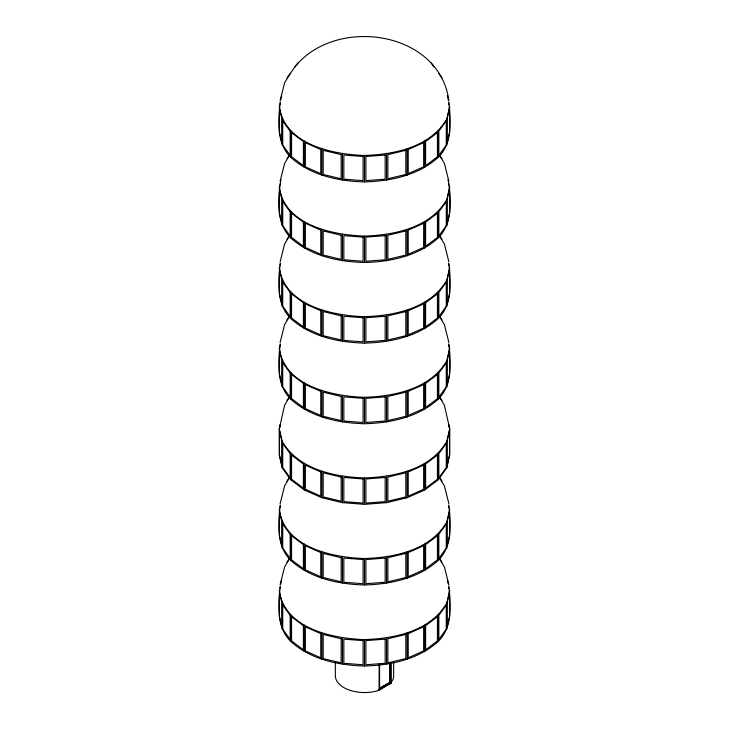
<?xml version="1.0" encoding="UTF-8"?>
<svg xmlns="http://www.w3.org/2000/svg" width="729" height="729" viewBox="0 0 729 729"><rect width="100%" height="100%" fill="white"/><g stroke="black" fill="none" stroke-linecap="round" stroke-linejoin="round"><path stroke-width="1.09" d="M280.1 100.693L284.583 82.878L290.16 73.574M448.745 102.024C450.823 120.631 452.837 142.857 438.293 157.291C418.309 175.361 390.726 181.229 364.5 181.895C338.274 181.229 310.691 175.361 290.707 157.291C276.163 142.857 278.177 120.631 280.255 102.024M280.747 99.9L281.713 95.663M279.936 104.593L280.401 102.57M280.1 181.311L284.583 163.496L289.531 155.077M448.016 179.462C451.315 198.926 453.256 222.573 438.293 237.909C418.309 255.97 390.726 261.839 364.5 262.504C338.274 261.839 310.691 255.97 290.707 237.909C275.744 222.573 277.685 198.926 280.984 179.462M279.936 185.202L280.401 183.179M280.1 261.921L284.583 244.106L289.531 235.686M448.745 263.251C450.823 281.859 452.837 304.084 438.293 318.518C418.309 336.588 390.726 342.457 364.5 343.122C338.274 342.457 310.691 336.588 290.707 318.518C276.163 304.084 278.177 281.859 280.255 263.251M279.936 265.821L280.401 263.798M280.1 342.53L284.583 324.724L289.531 316.304M448.745 343.869C450.823 362.477 452.837 384.693 438.293 399.137C418.309 417.198 390.726 423.066 364.5 423.731C338.274 423.066 310.691 417.198 290.707 399.137C276.163 384.693 278.177 362.477 280.255 343.869M279.936 346.43L280.401 344.407M280.255 424.478L279.289 428.725L279.289 455.151L282.196 467.881L290.707 479.746L304.248 489.934L321.899 497.752L342.448 502.664L364.5 504.34L386.552 502.664L407.101 497.752L424.752 489.934L438.293 479.746L446.804 467.881L449.711 455.151L449.711 428.725L444.417 405.333L439.469 396.913M279.936 427.048L280.401 425.025M280.1 503.757L284.583 485.951L289.531 477.531M448.745 505.097C450.823 523.704 452.837 545.921 438.293 560.364C418.309 578.425 390.726 584.293 364.5 584.959C338.274 584.293 310.691 578.425 290.707 560.364C276.163 545.921 278.177 523.704 280.255 505.097M279.936 507.657L280.401 505.634M280.1 584.813L284.583 566.998L289.531 558.578M448.745 586.143C450.823 604.751 452.837 626.967 438.293 641.411C418.309 659.472 390.726 665.34 364.5 666.005C338.274 665.34 310.691 659.472 290.707 641.411C276.163 626.967 278.177 604.751 280.255 586.143M280.747 584.02L281.713 579.774M279.936 588.704L280.401 586.681M446.804 145.426L446.804 119L449.711 106.27M449.529 108.22L446.986 119.346L446.986 143.476L449.529 132.35L449.529 106.616M446.804 226.045L446.804 199.618L449.711 186.888M449.529 188.829L446.986 199.956L446.986 224.095L449.529 212.968L449.529 187.225M446.804 306.654L446.804 280.228L449.711 267.497M449.529 269.448L446.986 280.574L446.986 304.704L449.529 293.577L449.529 267.844M446.804 387.272L446.804 360.846L449.711 348.116M449.529 350.057L446.986 361.183L446.986 385.322L449.529 374.196L449.529 348.453M446.804 467.881L446.804 441.455L449.711 428.725L448.745 424.478M449.529 430.675L446.986 441.801L446.986 465.931L449.529 454.805L449.529 429.071M446.804 548.5L446.804 522.073L449.711 509.334M449.529 511.284L446.986 522.411L446.986 546.55L449.529 535.423L449.529 509.68M446.804 629.546L446.804 603.12L449.711 590.39M449.529 592.331L446.986 603.457L446.986 627.596L449.529 616.47L449.529 590.727M289.531 396.913L284.583 405.333L279.289 428.725L282.196 441.455L282.196 467.881M295.008 66.849C335.413 15.956 439.496 30.427 448.9 100.693M286.998 78.021L297.851 62.858M286.998 158.63L289.459 155.195M286.998 239.249L290.078 234.948M286.998 319.858L289.459 316.422M279.289 106.27C284.283 144.515 332.661 154.457 364.5 155.468C394.708 154.502 430.32 147.103 446.804 119M286.998 400.476L290.078 396.175M279.289 186.888C284.283 225.124 332.661 235.066 364.5 236.078C394.708 235.112 430.32 227.712 446.804 199.618M286.998 481.085L290.078 476.784M279.289 267.497C284.283 305.743 332.661 315.684 364.5 316.696C394.708 315.73 430.32 308.331 446.804 280.228M286.998 562.132L290.078 557.84M279.289 348.116C284.283 386.352 332.661 396.294 364.5 397.305C394.708 396.339 430.32 388.94 446.804 360.846M282.196 441.455C298.68 469.558 334.292 476.957 364.5 477.923C394.708 476.957 430.32 469.558 446.804 441.455M279.289 509.334C284.283 547.579 332.661 557.521 364.5 558.532C394.708 557.567 430.32 550.167 446.804 522.073M279.289 590.39C284.283 628.626 332.661 638.577 364.5 639.579C394.708 638.613 430.32 631.214 446.804 603.12M335.34 662.105L335.34 675.71A29.16 16.84 0 0 0 379.08 690.29L390.507 683.082L392.667 680.066A29.16 16.84 0 0 0 393.66 675.71L393.66 662.105M379.226 688.468L390.206 682.207M379.372 688.55L390.279 682.253L390.279 683.583M379.226 689.798L390.717 683.246L390.717 662.77M378.506 689.962L379.581 690.008L379.581 664.374M389.924 663.317L389.924 683.374L390.498 683.702L390.999 683.41L390.999 662.943M379.08 690.29L379.126 664.11M390.425 683.082L390.999 683.41M439.541 155.195L444.417 163.496L448.9 181.311M438.922 234.948L444.417 244.106L448.9 261.921M439.541 316.422L444.417 324.724L448.9 342.53M438.922 396.175L442.002 400.476M438.922 476.784L444.417 485.951L448.9 503.757M438.922 557.84L444.417 566.998L448.9 584.813M438.84 73.574L442.002 78.021M431.149 62.858L433.992 66.849M439.469 155.077L442.002 158.63M439.469 235.686L442.002 239.249M439.469 316.304L442.002 319.858M439.469 477.531L442.002 481.085M439.469 558.578L442.002 562.132M447.287 95.663L448.253 99.9M448.599 102.57L449.064 104.593M448.599 183.179L449.064 185.202M448.599 263.798L449.064 265.821M448.599 344.407L449.064 346.43M448.599 425.025L449.064 427.048M448.599 505.634L449.064 507.657M447.287 579.774L448.253 584.02M448.599 586.681L449.064 588.704M279.471 108.22L282.014 119.346L282.014 143.476L279.471 132.35L279.471 106.616M279.471 188.829L282.014 199.956L282.014 224.095L279.471 212.968L279.471 187.225M279.471 269.448L282.014 280.574L282.014 304.704L279.471 293.577L279.471 267.844M279.471 350.057L282.014 361.183L282.014 385.322L279.471 374.196L279.471 348.453M279.471 430.675L282.014 441.801L282.014 465.931L279.471 454.805L279.471 429.071M279.471 511.284L282.014 522.411L282.014 546.55L279.471 535.423L279.471 509.68M279.471 592.331L282.014 603.457L282.014 627.596L279.471 616.47L279.471 590.727M438.293 130.865L438.293 157.291M438.293 211.483L438.293 237.909M438.293 292.092L438.293 318.518M438.293 372.71L438.293 399.137M438.293 453.32L438.293 479.746M438.293 533.938L438.293 560.364M438.293 614.984L438.293 641.411M424.752 141.062L424.752 167.479M424.752 221.671L424.752 248.097M424.752 302.28L424.752 328.706M424.752 382.898L424.752 409.324M424.752 463.507L424.752 489.934M424.752 544.126L424.752 570.552M424.752 625.172L424.752 651.598M407.101 148.871L407.101 175.297M407.101 229.489L407.101 255.915M407.101 310.098L407.101 336.525M407.101 390.717L407.101 417.143M407.101 471.326L407.101 497.752M407.101 551.944L407.101 578.37M407.101 632.991L407.101 659.417M390.498 662.533L390.498 683.702M390.206 663.417L390.143 683.492M386.552 153.792L386.552 180.218M386.552 234.401L386.552 260.827M386.552 315.019L386.552 341.445M386.552 395.628L386.552 422.055M386.552 476.247L386.552 502.664M386.552 556.856L386.552 583.282M386.552 637.902L386.552 664.329M364.5 155.468L364.5 181.895M364.5 236.078L364.5 262.504M364.5 316.696L364.5 343.122M364.5 397.305L364.5 423.731M364.5 477.923L364.5 504.34M364.5 558.532L364.5 584.959M364.5 639.579L364.5 666.005M342.448 153.792L342.448 180.218M342.448 234.401L342.448 260.827M342.448 315.019L342.448 341.445M342.448 395.628L342.448 422.055M342.448 476.247L342.448 502.664M342.448 556.856L342.448 583.282M342.448 637.902L342.448 664.329M321.899 148.871L321.899 175.297M321.899 229.489L321.899 255.915M321.899 310.098L321.899 336.525M321.899 390.717L321.899 417.143M321.899 471.326L321.899 497.752M321.899 551.944L321.899 578.37M321.899 632.991L321.899 659.417M304.248 141.062L304.248 167.479M304.248 221.671L304.248 248.097M304.248 302.28L304.248 328.706M304.248 382.898L304.248 409.324M304.248 463.507L304.248 489.934M304.248 544.126L304.248 570.552M304.248 625.172L304.248 651.598M290.707 130.865L290.707 157.291M290.707 211.483L290.707 237.909M290.707 292.092L290.707 318.518M290.707 372.71L290.707 399.137M290.707 453.32L290.707 479.746M290.707 533.938L290.707 560.364M290.707 614.984L290.707 641.411M282.196 119L282.196 145.426M282.196 199.618L282.196 226.045M282.196 280.228L282.196 306.654M282.196 360.846L282.196 387.272M282.196 522.073L282.196 548.5M282.196 603.12L282.196 629.546M446.266 120.896L438.831 131.266L438.831 155.395L446.266 145.035L446.266 120.896M446.266 201.514L438.831 211.875L438.831 236.014L446.266 225.644L446.266 201.514M446.266 282.123L438.831 292.493L438.831 316.623L446.266 306.262L446.266 282.123M446.266 362.741L438.831 373.102L438.831 397.241L446.266 386.871L446.266 362.741M446.266 443.35L438.831 453.72L438.831 477.85L446.266 467.489L446.266 443.35M446.266 523.969L438.831 534.33L438.831 558.469L446.266 548.099L446.266 523.969M446.266 605.015L438.831 615.385L438.831 639.515L446.266 629.145L446.266 605.015M437.436 132.66L425.608 141.563L425.608 165.693L437.436 156.79L437.436 132.66M437.436 213.269L425.608 222.172L425.608 246.311L437.436 237.408L437.436 213.269M437.436 293.887L425.608 302.79L425.608 326.92L437.436 318.017L437.436 293.887M437.436 374.496L425.608 383.399L425.608 407.538L437.436 398.626L437.436 374.496M437.436 455.115L425.608 464.018L425.608 488.148L437.436 479.245L437.436 455.115M437.436 535.724L425.608 544.627L425.608 568.757L437.436 559.854L437.436 535.724M437.436 616.77L425.608 625.673L425.608 649.812L437.436 640.909L437.436 616.77M423.64 142.693L408.222 149.527L408.222 173.657L423.64 166.832L423.64 142.693M423.64 223.311L408.222 230.145L408.222 254.275L423.64 247.441L423.64 223.311M423.64 303.92L408.222 310.754L408.222 334.884L423.64 328.059L423.64 303.92M423.64 384.538L408.222 391.364L408.222 415.503L423.64 408.668L423.64 384.538M423.64 465.148L408.222 471.982L408.222 496.112L423.64 489.287L423.64 465.148M423.64 545.766L408.222 552.591L408.222 576.73L423.64 569.896L423.64 545.766M423.64 626.812L408.222 633.647L408.222 657.777L423.64 650.942L423.64 626.812M405.807 150.329L387.846 154.621L387.846 178.76L405.807 174.468L405.807 150.329M405.807 230.947L387.846 235.239L387.846 259.369L405.807 255.077L405.807 230.947M405.807 311.556L387.846 315.848L387.846 339.987L405.807 335.695L405.807 311.556M405.807 392.175L387.846 396.467L387.846 420.597L405.807 416.305L405.807 392.175M405.807 472.784L387.846 477.076L387.846 501.215L405.807 496.914L405.807 472.784M405.807 553.402L387.846 557.694L387.846 581.824L405.807 577.532L405.807 553.402M405.807 634.449L387.846 638.741L387.846 662.871L405.807 658.579L405.807 634.449M385.158 155.04L365.894 156.507L365.894 180.637L385.158 179.179L385.158 155.04M385.158 235.658L365.894 237.116L365.894 261.255L385.158 259.788L385.158 235.658M385.158 316.268L365.894 317.735L365.894 341.865L385.158 340.397L385.158 316.268M385.158 396.886L365.894 398.344L365.894 422.483L385.158 421.016L385.158 396.886M385.158 477.495L365.894 478.962L365.894 503.092L385.158 501.625L385.158 477.495M385.158 558.104L365.894 559.571L365.894 583.71L385.158 582.243L385.158 558.104M385.158 639.16L365.894 640.618L365.894 664.757L385.158 663.29L385.158 639.16M363.106 156.507L343.842 155.04L343.842 179.179L363.106 180.637L363.106 156.507M363.106 237.116L343.842 235.658L343.842 259.788L363.106 261.255L363.106 237.116M363.106 317.735L343.842 316.268L343.842 340.397L363.106 341.865L363.106 317.735M363.106 398.344L343.842 396.886L343.842 421.016L363.106 422.483L363.106 398.344M363.106 478.962L343.842 477.495L343.842 501.625L363.106 503.092L363.106 478.962M363.106 559.571L343.842 558.104L343.842 582.243L363.106 583.71L363.106 559.571M363.106 640.618L343.842 639.16L343.842 663.29L363.106 664.757L363.106 640.618M341.154 154.621L323.193 150.329L323.193 174.468L341.154 178.76L341.154 154.621M341.154 235.239L323.193 230.947L323.193 255.077L341.154 259.369L341.154 235.239M341.154 315.848L323.193 311.556L323.193 335.695L341.154 339.987L341.154 315.848M341.154 396.467L323.193 392.175L323.193 416.305L341.154 420.597L341.154 396.467M341.154 477.076L323.193 472.784L323.193 496.914L341.154 501.215L341.154 477.076M341.154 557.694L323.193 553.402L323.193 577.532L341.154 581.824L341.154 557.694M341.154 638.741L323.193 634.449L323.193 658.579L341.154 662.871L341.154 638.741M320.778 149.527L305.36 142.693L305.36 166.832L320.778 173.657L320.778 149.527M320.778 230.145L305.36 223.311L305.36 247.441L320.778 254.275L320.778 230.145M320.778 310.754L305.36 303.92L305.36 328.059L320.778 334.884L320.778 310.754M320.778 391.364L305.36 384.538L305.36 408.668L320.778 415.503L320.778 391.364M320.778 471.982L305.36 465.148L305.36 489.287L320.778 496.112L320.778 471.982M320.778 552.591L305.36 545.766L305.36 569.896L320.778 576.73L320.778 552.591M320.778 633.647L305.36 626.812L305.36 650.942L320.778 657.777L320.778 633.647M303.392 141.563L291.564 132.66L291.564 156.79L303.392 165.693L303.392 141.563M303.392 222.172L291.564 213.269L291.564 237.408L303.392 246.311L303.392 222.172M303.392 302.79L291.564 293.887L291.564 318.017L303.392 326.92L303.392 302.79M303.392 383.399L291.564 374.496L291.564 398.626L303.392 407.538L303.392 383.399M303.392 464.018L291.564 455.115L291.564 479.245L303.392 488.148L303.392 464.018M303.392 544.627L291.564 535.724L291.564 559.854L303.392 568.757L303.392 544.627M303.392 625.673L291.564 616.77L291.564 640.909L303.392 649.812L303.392 625.673M290.169 131.266L282.734 120.896L282.734 145.035L290.169 155.395L290.169 131.266M290.169 211.875L282.734 201.514L282.734 225.644L290.169 236.014L290.169 211.875M290.169 292.493L282.734 282.123L282.734 306.262L290.169 316.623L290.169 292.493M290.169 373.102L282.734 362.741L282.734 386.871L290.169 397.241L290.169 373.102M290.169 453.72L282.734 443.35L282.734 467.489L290.169 477.85L290.169 453.72M290.169 534.33L282.734 523.969L282.734 548.099L290.169 558.469L290.169 534.33M290.169 615.385L282.734 605.015L282.734 629.145L290.169 639.515L290.169 615.385"/></g></svg>
